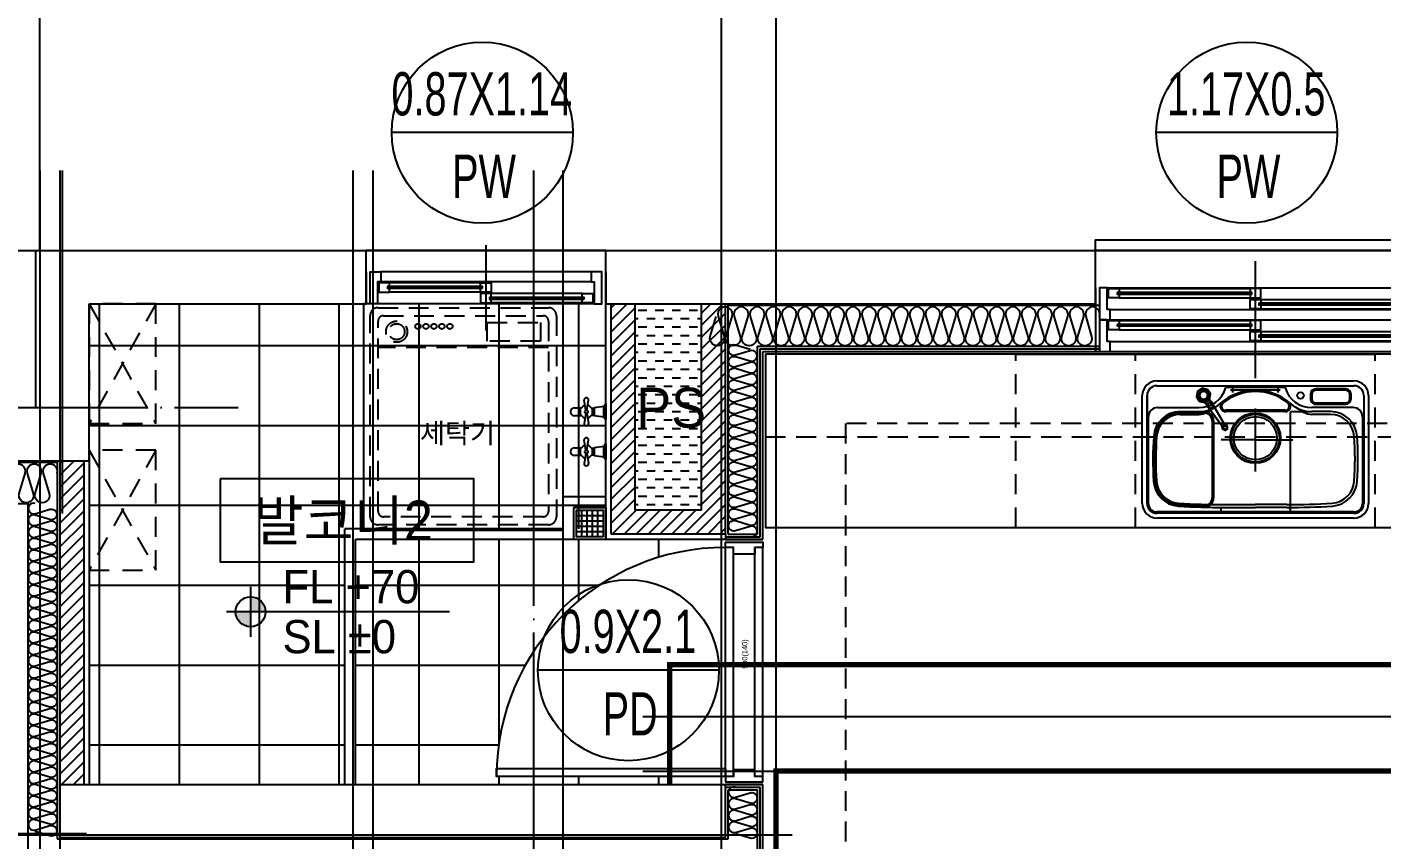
# Model space of a CAD drawing. Header units: millimetres. Extents: x -24416 to 92204, y -190080 to 23760.
# Drawn here: x 56778 to 61866, y -172837 to -169784 of the extents above; entities that cross this region are included whole.
import ezdxf
from ezdxf.enums import TextEntityAlignment as Align

# ---------------------------------------------------------------- set-up
doc = ezdxf.new("R2010")
doc.units = ezdxf.units.MM
doc.header["$LTSCALE"] = 50
for name, pattern in [('-HID', [2.5, 1.5, -1]), ('AUDIT_D_220706163347-0', [0]), ('CEN', [62, 60, -1, 0, -1]), ('HD', [2.5, 1.5, -1]), ('HID', [2.3, 1.5, -0.8]), ('HIDDEN', [9.525, 6.35, -3.175])]:
    doc.linetypes.add(name, pattern=pattern)
doc.layers.get('defpoints').update_dxf_attribs({"color": 139})
for name, color, linetype in [('A-SOL252', 252, 'Continuous'), ('A-레벨', 7, 'AUDIT_D_220706163347-0'), ('A-창호부호', 4, 'Continuous'), ('A_HAT', 8, 'Continuous'), ('CEN_CON', 1, 'CEN'), ('CEN_WALL', 12, 'CEN'), ('CONC', 2, 'Continuous'), ('dan1', 7, 'HID'), ('DOOR', 4, 'Continuous'), ('ELE3_CON', 7, 'Continuous'), ('ELE4', 4, 'Continuous'), ('FIN', 6, 'Continuous'), ('FUR', 4, 'Continuous'), ('FUR_가구', 8, 'HD'), ('FUR_가전', 8, 'HID'), ('INS', 8, 'Continuous'), ('ROM', 7, 'AUDIT_D_220706163347-0'), ('WAL', 3, 'Continuous'), ('WAL_DRY', 7, 'Continuous'), ('WIN', 4, 'Continuous'), ('X - 단위세대$0$ETC', 6, 'Continuous'), ('바닥타일', 8, 'Continuous'), ('수전', 4, 'Continuous'), ('실명', 3, 'AUDIT_D_220706163347-0'), ('실명박스', 7, 'AUDIT_D_220706163347-0'), ('확장', 8, 'HIDDEN')]:
    doc.layers.add(name, color=color, linetype=linetype)
for name, color, linetype, plot in [('AA-XXXX-MC', 153, 'AUDIT_D_220706163347-0', False), ('Defpoint', 135, 'Continuous', False), ('MC', 135, 'Continuous', False), ('X - 단위세대$0$0_임시', 134, 'Continuous', False)]:
    doc.layers.add(name, color=color, linetype=linetype, plot=plot)
doc.styles.add('HAUD01', font='Dotum.ttf')
doc.styles.add('HAUD02', font='Dotum.ttf', dxfattribs={"width": 0.8})
doc.styles.add('맑은 고딕', font='malgun.ttf')

# ---------------------------------------------------------------- blocks, each defined once
blk = doc.blocks.new('A$Ca96da67e')
at = {"layer": 'FUR_가구'}
for p, q in [((250, 450), (0, 0)), ((0, 450), (250, 0))]:
    blk.add_line(p, q, dxfattribs=at)
blk.add_lwpolyline([(250, 0), (0, 0), (0, 450), (250, 450)], close=True, dxfattribs=at)
blk = doc.blocks.new('PD-900(140)')
at = {"layer": 'DOOR'}
for p, q in [((20, 140), (880, 140)), ((20, 110), (880, 110)), ((20, 30), (880, 30)), ((20, 0), (880, 0))]:
    blk.add_line(p, q, dxfattribs=at)
blk.add_lwpolyline([(20, 140), (20, 1000), (50, 1000), (50, 140), (20, 140)], dxfattribs=at)
for points in [[(45, 110), (20, 110), (20, 140), (0, 140), (0, 0), (20, 0), (20, 30), (45, 30)], [(855, 110), (880, 110), (880, 140), (900, 140), (900, 0), (880, 0), (880, 30), (855, 30)]]:
    blk.add_lwpolyline(points, close=True, dxfattribs=at)
blk.add_arc((20, 140), 860, 0, 90, dxfattribs=at)
at = {"layer": 'X - 단위세대$0$0_임시'}
for p, q in [((-10, 0), (-10, 140)), ((910, 0), (910, 140))]:
    blk.add_line(p, q, dxfattribs=at)
at = {"layer": 'X - 단위세대$0$0_임시', "style": 'HAUD02'}
blk.add_text('900(140)', height=20, dxfattribs=at).set_placement((479.3, 65.4), align=Align.MIDDLE)
blk = doc.blocks.new('WIN_이중창_1200')
at = {"layer": 'Defpoint'}
for p, q in [((-15, 240), (-15, 0)), ((1185, 240), (1185, 0))]:
    blk.add_line(p, q, dxfattribs=at)
at = {"layer": 'WIN'}
blk.add_line((585, -100), (585, 340), dxfattribs=at)
at = {"layer": 'WIN', "color": 8}
for p, q in [((1142, 240), (28, 240)), ((1097, 237), (605, 237)), ((1130, 158), (40, 158)), ((565, 196), (73, 196)), ((565, 161), (73, 161)), ((1097, 202), (605, 202)), ((1130, 120), (40, 120)), ((1097, 117), (605, 117)), ((565, 76), (73, 76)), ((1097, 82), (605, 82)), ((1130, 38), (40, 38)), ((1130, 0), (40, 0)), ((565, 41), (73, 41))]:
    blk.add_line(p, q, dxfattribs=at)
at = {"layer": 'WIN'}
for points in [[(40, 158), (28, 158), (28, 240), (0, 240), (0, 120), (40, 120), (40, 158)], [(605, 216.5), (605, 202), (565, 202), (565, 237), (605, 237), (605, 222.5)], [(1104, 222.5), (1104, 216.5), (598, 216.5), (598, 222.5), (1104, 222.5)], [(1097, 216.5), (1097, 202), (1137, 202), (1137, 237), (1097, 237), (1097, 222.5)], [(1130, 158), (1142, 158), (1142, 240), (1170, 240), (1170, 120), (1130, 120), (1130, 158)], [(73, 175.5), (73, 161), (33, 161), (33, 196), (73, 196), (73, 181.5)], [(572, 181.5), (572, 175.5), (66, 175.5), (66, 181.5), (572, 181.5)], [(565, 175.5), (565, 161), (605, 161), (605, 196), (565, 196), (565, 181.5)], [(40, 38), (28, 38), (28, 120), (0, 120), (0, 0), (40, 0), (40, 38)], [(605, 96.5), (605, 82), (565, 82), (565, 117), (605, 117), (605, 102.5)], [(1104, 102.5), (1104, 96.5), (598, 96.5), (598, 102.5), (1104, 102.5)], [(1097, 96.5), (1097, 82), (1137, 82), (1137, 117), (1097, 117), (1097, 102.5)], [(1130, 38), (1142, 38), (1142, 120), (1170, 120), (1170, 0), (1130, 0), (1130, 38)], [(73, 55.5), (73, 41), (33, 41), (33, 76), (73, 76), (73, 61.5)], [(572, 61.5), (572, 55.5), (66, 55.5), (66, 61.5), (572, 61.5)], [(565, 55.5), (565, 41), (605, 41), (605, 76), (565, 76), (565, 61.5)]]:
    blk.add_lwpolyline(points, dxfattribs=at)
blk = doc.blocks.new('WIN_900_단창2')
at = {"layer": 'Defpoint'}
for p, q in [((-15, 120), (-15, 0)), ((885, 120), (885, 0))]:
    blk.add_line(p, q, dxfattribs=at)
at = {"layer": 'WIN'}
blk.add_line((435, 220), (435, -100), dxfattribs=at)
at = {"layer": 'WIN', "color": 8}
for p, q in [((830, 120), (40, 120)), ((830, 82), (40, 82)), ((415, 79), (73, 79)), ((842, 0), (28, 0)), ((415, 44), (73, 44)), ((797, 38), (455, 38)), ((797, 3), (455, 3))]:
    blk.add_line(p, q, dxfattribs=at)
at = {"layer": 'WIN'}
for points in [[(40, 82), (28, 82), (28, 0), (0, 0), (0, 120), (40, 120), (40, 82)], [(830, 82), (842, 82), (842, 0), (870, 0), (870, 120), (830, 120), (830, 82)], [(73, 64.5), (73, 79), (33, 79), (33, 44), (73, 44), (73, 58.5)], [(422, 58.5), (422, 64.5), (66, 64.5), (66, 58.5), (422, 58.5)], [(415, 64.5), (415, 79), (455, 79), (455, 44), (415, 44), (415, 58.5)], [(455, 23.5), (455, 38), (415, 38), (415, 3), (455, 3), (455, 17.5)], [(804, 17.5), (804, 23.5), (448, 23.5), (448, 17.5), (804, 17.5)], [(797, 23.5), (797, 38), (837, 38), (837, 3), (797, 3), (797, 17.5)]]:
    blk.add_lwpolyline(points, dxfattribs=at)
blk = doc.blocks.new('insul1')
blk.add_lwpolyline([(0, 0.25, 1.344031), (0.35, 0.25), (0.2, 0.75, -1.344031), (0.55, 0.75), (0.4, 0.25)], format="xyb")
blk = doc.blocks.new('세탁기-850')
at = {"layer": 'defpoints'}
blk.add_lwpolyline([(0, 0), (-750, 0), (-750, -850), (0, -850)], close=True, dxfattribs=at)
at = {"layer": 'FUR_가전'}
blk.add_line((-55, -165), (-695, -165), dxfattribs=at)
for points in [[(-695, -830, -0.414214), (-725, -800), (-725, -45, -0.414214), (-695, -15), (-55, -15, -0.414214), (-25, -45), (-25, -800, -0.414214), (-55, -830)], [(-695, -780), (-695, -65, -0.414214), (-675, -45), (-75, -45, -0.414214), (-55, -65), (-55, -780, -0.414214), (-75, -800), (-675, -800, -0.414214)]]:
    blk.add_lwpolyline(points, format="xyb", close=True, dxfattribs=at)
blk.add_lwpolyline([(-85, -140), (-285, -140), (-285, -70), (-85, -70)], close=True, dxfattribs=at)
for centre, radius in [((-625.1, -105), 40), ((-625.1, -105), 30), ((-545.1, -85), 10), ((-515.1, -85), 10), ((-485.1, -85), 10), ((-455.1, -85), 10), ((-425.1, -85), 10)]:
    blk.add_circle(centre, radius, dxfattribs=at)
at = {"layer": 'FUR_가전', "style": '맑은 고딕'}
blk.add_text('세탁기', height=75, rotation=0, dxfattribs=at).set_placement((-537.9, -523.5))
blk = doc.blocks.new('수전')
at = {"layer": '수전'}
for p, q in [((0, 0), (58.5, 0, 0)), ((19.7, -49.8), (6.1, -63.4)), ((29.2, -7), (9.3, -7)), ((9.9, -7), (14.9, -42.9)), ((14.9, -42.9), (29.2, -42.9)), ((38.8, -49.8), (19.7, -49.8)), ((49.2, -7), (29.2, -7)), ((29.2, -42.9), (43.6, -42.9)), ((52.3, -63.4), (38.8, -49.8)), ((43.6, -42.9), (48.6, -7)), ((23.4, -71.3), (-14.8, -64.6)), ((23.4, -74.6), (-14.8, -81.3)), ((6.1, -63.4), (6.1, -68.2)), ((6.1, -77.6), (6.1, -82.5)), ((6.1, -82.5), (19.7, -96)), ((14.5, -117.3), (14.5, -90.9)), ((19.7, -96), (38.8, -96)), ((35.1, -71.3), (73.3, -64.6)), ((35.1, -74.6), (73.3, -81.3)), ((38.8, -96), (52.3, -82.5)), ((44, -90.9), (44, -117.3)), ((52.3, -68.2), (52.3, -63.4)), ((52.3, -82.5), (52.3, -77.6))]:
    blk.add_line(p, q, dxfattribs=at)
blk.add_circle((29.2, -72.9), 5.91, dxfattribs=at)
for centre, radius, start, end in [((11.8, 6), 13.2, 207.1852, 259.412), ((46.7, 6), 13.2, 280.588, 332.8148), ((-12.4, -49.9), 28.1, 351.511, 14.308), ((70.8, -49.9), 28.1, 165.692, 188.489), ((-14.8, -72.9), 8.37, 90, 270), ((73.3, -72.9), 8.37, 270, 90), ((29.2, -117.3), 14.7, 180, 0)]:
    blk.add_arc(centre, radius, start, end, dxfattribs=at)
blk = doc.blocks.new('FD')
at = {"layer": '수전'}
for p, q in [((110, -30), (10, -30)), ((110, -50), (10, -50)), ((30, -110), (30, -10)), ((50, -110), (50, -10)), ((70, -110), (70, -10)), ((90, -110), (90, -10)), ((110, -70), (10, -70)), ((110, -90), (10, -90))]:
    blk.add_line(p, q, dxfattribs=at)
for points in [[(0, -120), (120, -120), (120, 0), (0, 0)], [(10, -110), (110, -110), (110, -10), (10, -10)]]:
    blk.add_lwpolyline(points, close=True, dxfattribs=at)
blk = doc.blocks.new('K-sink')
at = {"layer": 'FUR'}
for p, q in [((-370, -105), (370, -105)), ((-370, -123), (370, -123)), ((-208.1, -150.2), (-210.6, -162.4)), ((-208.1, -150.2), (-210.6, -162.4)), ((-197.8, -143.4), (-208.1, -150.2)), ((-197.8, -143.4), (-208.1, -150.2)), ((-185.6, -145.9), (-197.8, -143.4)), ((-185.6, -145.9), (-197.8, -143.4)), ((-178.7, -156.2), (-185.6, -145.9)), ((-178.7, -156.2), (-185.6, -145.9)), ((-108.2, -128), (108.2, -128)), ((339.1, -135.1), (226.6, -135.1)), ((-425, -565), (-425, -160)), ((-407, -160), (-407, -565)), ((-407, -565), (-407, -160)), ((-210.6, -162.4), (-203.8, -172.8)), ((-210.6, -162.4), (-203.8, -172.8)), ((-203.8, -172.8), (-191.6, -175.3)), ((-203.8, -172.8), (-191.6, -175.3)), ((-191.6, -175.3), (-181.2, -168.4)), ((-191.6, -175.3), (-181.2, -168.4)), ((-181.2, -168.4), (-178.7, -156.2)), ((-181.2, -168.4), (-178.7, -156.2)), ((206.6, -155.1), (206.6, -172.4)), ((226.6, -192.4), (339.1, -192.4)), ((359.1, -172.4), (359.1, -155.1)), ((407, -160), (407, -565)), ((425, -160), (425, -565)), ((-402, -565), (-402, -240)), ((-367, -205), (-211.7, -205)), ((-282.3, -220), (-192, -220)), ((-282.3, -220), (-211.7, -220)), ((130, -230), (130, -602)), ((140, -220), (211.7, -220)), ((367, -205), (211.7, -205)), ((282.3, -220), (211.7, -220)), ((402, -240), (402, -565)), ((-157, -255), (-157, -544.5)), ((135.3, -597), (-370, -597)), ((370, -602), (-370, -602)), ((-129.7, -584.6), (-130.3, -592.4)), ((-118, -580), (0, -580)), ((118, -580), (0, -580)), ((129.7, -584.6), (130.3, -592.4)), ((370, -597), (135.3, -597)), ((370, -620), (-370, -620))]:
    blk.add_line(p, q, dxfattribs=at)
at = {"layer": 'FUR', "ltscale": 0.6}
for p, q in [((-217.1, -144.2), (-221.2, -164.5)), ((-199.9, -132.8), (-217.1, -144.2)), ((-179.6, -136.9), (-199.9, -132.8)), ((-168.1, -154.1), (-179.6, -136.9)), ((-221.2, -164.5), (-209.8, -181.7)), ((-209.8, -181.7), (-189.5, -185.9)), ((-191.6, -175.3), (-169.5, -208.6)), ((-189.5, -185.9), (-172.2, -174.4)), ((-172.2, -174.4), (-168.1, -154.1))]:
    blk.add_line(p, q, dxfattribs=at)
at = {"layer": 'FUR', "color": 199}
for p, q in [((-76.6, -140), (-93.4, -140)), ((87.5, -140), (-87.5, -140)), ((-85, -148.4), (-85, -131.6)), ((93.4, -140), (76.6, -140)), ((85, -148.4), (85, -131.6)), ((-282.3, -231), (-211.7, -231)), ((0, -445), (0, -208.5)), ((0, -326.8), (-129.1, -326.8)), ((0, -326.8), (140.9, -326.8))]:
    blk.add_line(p, q, dxfattribs=at)
at = {"layer": 'FUR', "color": 199, "ltscale": 0.5}
for p, q in [((339.1, -140.1), (226.6, -140.1)), ((-122.6, -189.3), (-120.6, -186.7)), ((122.6, -189.3), (120.3, -186.5)), ((211.6, -155.1), (211.6, -172.4)), ((226.6, -187.4), (339.1, -187.4)), ((354.1, -172.4), (354.1, -155.1)), ((-282.3, -226), (-192, -226)), ((110.6, -215), (-110.6, -215)), ((282.3, -231), (211.7, -231)), ((-162, -256), (-162, -543.5)), ((-118, -569), (0, -569)), ((118, -569), (0, -569))]:
    blk.add_line(p, q, dxfattribs=at)
at = {"layer": 'FUR', "ltscale": 0.5}
blk.add_line((110.6, -220), (-110.6, -220), dxfattribs=at)
at = {"layer": 'FUR', "color": 199}
for centre, radius in [((-195.2, -158.9), 21.9), ((-85, -140), 2.5), ((85, -140), 2.5), ((0, -320), 90), ((0, -320), 81)]:
    blk.add_circle(centre, radius, dxfattribs=at)
at = {"layer": 'FUR'}
for centre, radius in [((169.6, -160), 12.2), ((0, -320), 94.5)]:
    blk.add_circle(centre, radius, dxfattribs=at)
for centre, radius, start, end in [((-370, -160), 55, 90, 180), ((-370, -160), 37, 90, 180), ((-211.7, -100), 105, 270, 343.3193), ((0, -340), 200, 90, 131.4096), ((-108.2, -131), 3, 90, 163.3193), ((0, -340), 200, 48.5904, 90), ((108.2, -131), 3, 16.6807, 90), ((211.7, -100), 105, 196.6807, 270), ((226.6, -155.1), 20, 90, 180), ((339.1, -155.1), 20, 360, 90), ((370, -160), 55, 0, 90), ((370, -160), 37, 0, 90), ((-211.7, -100), 120, 270, 311.4096), ((211.7, -100), 120, 228.5904, 270), ((226.6, -172.4), 20, 180, 270), ((339.1, -172.4), 20, 270, 0), ((-367, -240), 35, 90, 180), ((-282.3, -320), 100, 90, 176.1774), ((-192, -255), 35, 0, 90), ((140, -230), 10, 90.025, 180), ((282.3, -320), 100, 3.8226, 90), ((367, -240), 35, 0, 90), ((914.2, -400), 1299.2, 176.1751, 183.5988), ((-915, -400), 1300, 356.4036, 3.8226), ((-282.6, -475.3), 100, 183.5964, 266.1102), ((282.6, -475.3), 100, 273.8898, 356.4036), ((-192, -544.5), 35, 268.6272, 0), ((-370, -565), 55, 180, 270), ((-370, -565), 37, 180, 270), ((-370, -565), 32, 180, 270), ((-140.2, 1619.9), 2200, 266.1102, 270.5776), ((-135.3, -592), 5, 270, 355), ((-124.7, -585.1), 5, 90.4028, 175), ((140.2, 1619.9), 2200, 269.4224, 273.8898), ((140.2, 1619.9), 2200, 269.4224, 269.5972), ((124.7, -585.1), 5, 5, 89.5972), ((138.7, -588.4), 8.66, 181.0559, 263.1777), ((135.3, -592), 5, 185, 270), ((370, -565), 32, 270, 0), ((370, -565), 37, 270, 0), ((370, -565), 55, 270, 0)]:
    blk.add_arc(centre, radius, start, end, dxfattribs=at)
at = {"layer": 'FUR', "color": 199, "ltscale": 0.5}
for centre, radius, start, end in [((0, -340), 195, 90, 128.1858), ((0, -340), 195, 51.926, 90), ((226.6, -155.1), 15, 90, 180), ((339.1, -155.1), 15, 0, 90), ((-112.1, -200.1), 15, 134.2485, 274.3944), ((112.1, -200.1), 15, 265.6056, 45.7515), ((226.6, -172.4), 15, 180, 270), ((339.1, -172.4), 15, 270, 0), ((-282.3, -320), 94, 90, 176.1774), ((-192, -256), 30, 0, 90), ((222.9, -131.6), 100, 228.7744, 263.5192), ((282.3, -320), 89, 3.8226, 90), ((915, -400), 1294, 176.1774, 183.5964), ((-915, -400), 1289, 356.4036, 3.8226), ((-282.6, -475.3), 94, 183.5964, 266.1102), ((282.6, -475.3), 89, 273.8898, 356.4036), ((-192, -543.5), 30, 268.6266, 0), ((-140.2, 1619.9), 2194, 266.1102, 268.6266), ((140.2, 1619.9), 2189, 269.4224, 273.8898)]:
    blk.add_arc(centre, radius, start, end, dxfattribs=at)
at = {"layer": 'FUR', "ltscale": 0.5}
for centre, start, end in [((-112.1, -200.1), 134.2485, 274.3944), ((112.1, -200.1), 265.6056, 45.7515)]:
    blk.add_arc(centre, 20, start, end, dxfattribs=at)
at = {"layer": 'FUR', "color": 199}
for centre, radius, start, end in [((-282.3, -320), 89, 90, 176.1774), ((-222.9, -131.6), 100, 276.4808, 311.2256), ((914.2, -400), 1288.2, 176.1751, 183.5988), ((-282.6, -475.3), 89, 183.5964, 266.1102), ((-140.2, 1619.9), 2189, 266.1102, 270.5776)]:
    blk.add_arc(centre, radius, start, end, dxfattribs=at)
at = {"layer": 'FUR', "ltscale": 0.6}
for points in [[(-221.2, -164.5), (-210.6, -162.4), (-208.1, -150.2), (-217.1, -144.2)], [(-217.1, -144.2), (-199.9, -132.8), (-197.8, -143.4), (-208.1, -150.2)], [(-199.9, -132.8), (-197.8, -143.4), (-185.6, -145.9), (-179.6, -136.9)], [(-179.6, -136.9), (-185.6, -145.9), (-178.7, -156.2), (-168.1, -154.1)], [(-209.8, -181.7), (-203.8, -172.8), (-210.6, -162.4), (-221.2, -164.5)], [(-209.8, -181.7), (-189.5, -185.9), (-191.6, -175.3), (-203.8, -172.8)], [(-184, -194.2), (-189.5, -185.9), (-191.6, -175.3), (-184, -194.2)], [(-191.6, -175.3), (-169.5, -208.6), (-191.6, -175.3)], [(-124.5, -274.7), (-124.5, -274.7), (-184, -194.2)], [(-172.2, -174.4), (-168.1, -154.1), (-178.7, -156.2), (-181.2, -168.4)], [(-172.2, -174.4), (-166.7, -182.8), (-166.7, -182.8), (-181.2, -168.4)], [(-159.1, -201.7), (-181.2, -168.4), (-181.2, -168.4), (-159.1, -201.7)], [(-115.8, -269), (-115.3, -268.8), (-124.9, -275.1), (-124.5, -274.7)], [(-115.1, -273.3), (-115.8, -269), (-124.5, -274.7), (-120.8, -277.1)], [(-124.2, -286.5), (-120.4, -284), (-114.2, -287.1), (-113.9, -291.7)], [(-104.4, -285.4), (-113.9, -291.7), (-114.2, -287.1), (-108.5, -283.3)], [(-105.1, -273.9), (-108.9, -276.4), (-108.5, -283.3), (-104.4, -285.4)]]:
    blk.add_3dface(points, dxfattribs=at)
at = {"layer": 'FUR', "ltscale": 0.6, "invisible_edges": 8}
for points in [[(-191.6, -175.3), (-203.8, -172.8), (-210.6, -162.4), (-208.1, -150.2)], [(-197.8, -143.4), (-185.6, -145.9), (-178.7, -156.2), (-181.2, -168.4)], [(-124.9, -275.1), (-124.5, -274.7), (-124.5, -274.7), (-120.8, -277.1)], [(-120.8, -277.1), (-120.4, -284), (-124.2, -286.5), (-124.9, -275.1)], [(-120.4, -284), (-120.8, -277.1), (-115.1, -273.3), (-108.9, -276.4)], [(-108.9, -276.4), (-108.5, -283.3), (-114.2, -287.1), (-120.4, -284)], [(-108.9, -276.4), (-105.1, -273.9), (-115.3, -268.8), (-115.8, -269)], [(-115.8, -269), (-115.8, -269), (-115.1, -273.3), (-108.9, -276.4)]]:
    blk.add_3dface(points, dxfattribs=at)
at = {"layer": 'FUR', "invisible_edges": 10}
blk.add_3dface([(-208.1, -150.2), (-197.8, -143.4), (-181.2, -168.4), (-191.6, -175.3)], dxfattribs=at)
at = {"layer": 'FUR'}
for points in [[(-189.5, -185.9), (-191.6, -175.3), (-181.2, -168.4), (-172.2, -174.4)], [(-166.7, -182.8), (-181.2, -168.4), (-191.6, -175.3), (-184, -194.2)], [(-181.2, -168.4), (-191.6, -175.3), (-169.5, -208.6), (-159.1, -201.7)], [(-169.5, -208.6), (-159.1, -201.7), (-181.2, -168.4), (-191.6, -175.3)], [(-172.2, -174.4), (-166.7, -182.8), (-184, -194.2), (-189.5, -185.9)], [(-184, -194.2), (-166.7, -182.8), (-115.8, -269), (-124.5, -274.7)], [(-115.8, -269), (-166.7, -182.8), (-184, -194.2), (-124.5, -274.7)], [(-115.8, -269), (-115.8, -269), (-166.7, -182.8)]]:
    blk.add_3dface(points, dxfattribs=at)
blk = doc.blocks.new('싱크')
at = {"layer": 'defpoints'}
for p, q in [((-18.3, 0), (-18.3, 1350)), ((631.7, 0), (631.7, 1350))]:
    blk.add_line(p, q, dxfattribs=at)
at = {"layer": 'defpoints', "linetype": '-HID'}
for p, q in [((631.7, 1350), (-18.3, 1350)), ((631.7, 450), (-18.3, 450)), ((631.7, 0), (-18.3, 0))]:
    blk.add_line(p, q, dxfattribs=at)
at = {"layer": 'FUR_가전', "rotation": 90}
blk.add_blockref('K-sink', (-23.3, 900), dxfattribs=at)
blk = doc.blocks.new('U-131B(확장)', base_point=(284085.3, -109269.8))
at = {"layer": 'A-SOL252'}
h = blk.add_hatch(dxfattribs=at)
h.set_pattern_fill('DASH', color=256, scale=10, style=0)
h.set_pattern_definition([(2e-15, (50, 0), (31.75, 31.75), [31.75, -31.75])])
h.paths.add_polyline_path([(288615.3, -99134.8), (288615.3, -99909.8), (288865.3, -99909.8), (288865.3, -99134.8)])
at = {"layer": 'A_HAT'}
h = blk.add_hatch(dxfattribs=at)
h.set_pattern_fill('ANSI31', color=256, scale=10, style=0)
h.set_pattern_definition([(45, (50, 0), (-22.4506403, 22.4506403), [])])
h.paths.add_polyline_path([(288525.3, -99999.8), (288955.3, -99999.8), (288955.3, -99134.8), (288865.3, -99134.8), (288865.3, -99909.8), (288615.3, -99909.8), (288615.3, -99134.8), (288525.3, -99134.8)])
h = blk.add_hatch(dxfattribs=at)
h.set_pattern_fill('ANSI31', color=256, scale=10, style=0)
h.paths.add_polyline_path([(286545.3, -99724.8), (286455.3, -99724.8), (286455.3, -100939.8), (286545.3, -100939.8)])
at = {"layer": '바닥타일'}
h = blk.add_hatch(dxfattribs=at)
h.set_pattern_fill('_USER', color=256, scale=300, double=1, pattern_type=0)
h.set_pattern_definition([(2e-15, (50, 20), (0, 300), []), (90, (50, 20), (-300, 2e-14), [])])
h.paths.add_polyline_path([(288505.3, -99979.8), (288505.3, -99134.8), (286565.3, -99134.8), (286565.3, -100939.8), (287525.3, -100939.8), (287525.3, -99979.8)])
edge = h.paths.add_edge_path()
edge.add_arc((288955.3, -100909.8), 860, 94.6688, 180)
edge.add_line((288095.3, -100909.8), (288885.3, -100909.8))
edge.add_line((288885.3, -100909.8), (288885.3, -100939.8))
edge.add_line((288885.3, -100939.8), (287565.3, -100939.8))
edge.add_line((287565.3, -100939.8), (287565.3, -100019.8))
edge.add_line((287565.3, -100019.8), (288885.3, -100019.8))
edge.add_line((288885.3, -100019.8), (288885.3, -100052.6))
at = {"layer": 'CEN_CON'}
for p, q in [((286465.3, -99923), (286465.3, -98634.8)), ((288235.3, -109569.8), (288235.3, -98634.8)), ((283785.3, -98934.8), (293675.3, -98934.8)), ((283785.3, -99524.8), (287124.7, -99524.8)), ((286205.3, -101129.8), (289245.3, -101129.8))]:
    blk.add_line(p, q, dxfattribs=at)
at = {"layer": 'CEN_WALL'}
for p, q in [((286380.3, -98634.8), (286380.3, -103889.8)), ((287630.3, -98634.8), (287630.3, -102339.8)), ((288940.3, -101429.8), (288940.3, -98634.8)), ((288645.3, -100684.8), (293045.3, -100684.8)), ((283785.3, -101124.8), (286555.3, -101124.8))]:
    blk.add_line(p, q, dxfattribs=at)
at = {"layer": 'CONC'}
for p, q in [((286365.3, -98934.8), (287605.3, -98934.8)), ((286365.3, -99524.8), (286365.3, -98934.8)), ((287605.3, -99134.8), (287605.3, -98934.8)), ((288505.3, -98934.8), (290345.3, -98934.8)), ((288505.3, -99134.8), (288505.3, -98934.8)), ((290345.3, -99134.8), (290345.3, -98934.8)), ((286565.3, -99724.8), (286565.3, -99134.8)), ((286565.3, -99134.8), (287605.3, -99134.8)), ((288505.3, -99134.8), (290345.3, -99134.8)), ((285915.3, -99524.8), (286365.3, -99524.8)), ((285915.3, -99724.8), (286565.3, -99724.8)), ((286455.3, -100939.8), (288955.3, -100939.8)), ((286455.3, -100939.8), (286455.3, -101139.8)), ((288955.3, -101139.8), (288955.3, -100939.8)), ((286455.3, -101139.8), (288955.3, -101139.8))]:
    blk.add_line(p, q, dxfattribs=at)
at = {"layer": 'dan1'}
blk.add_lwpolyline([(292555.3, -102694.8), (292245.3, -102694.8), (292245.3, -99584.8), (289405.3, -99584.8), (289405.3, -101589.8), (288335.3, -101589.8)], dxfattribs=at)
at = {"layer": 'ELE3_CON'}
for p, q in [((288505.3, -98934.8), (287605.3, -98934.8)), ((291545.3, -98934.8), (290345.3, -98934.8))]:
    blk.add_line(p, q, dxfattribs=at)
at = {"layer": 'ELE4'}
for p, q in [((288345.3, -99979.8), (288345.3, -99859.8)), ((288505.3, -99859.8), (288345.3, -99859.8)), ((288385.3, -100019.8), (288385.3, -99899.8)), ((288505.3, -99899.8), (288385.3, -99899.8)), ((288345.3, -99979.8), (287525.3, -99979.8)), ((287525.3, -100939.8), (287525.3, -99979.8)), ((287565.3, -100939.8), (287565.3, -100019.8)), ((288385.3, -100019.8), (287565.3, -100019.8))]:
    blk.add_line(p, q, dxfattribs=at)
at = {"layer": 'FIN'}
for p, q in [((288505.3, -100019.8), (288505.3, -99134.8)), ((286565.3, -99724.8), (286565.3, -100939.8)), ((288955.3, -100019.8), (288505.3, -100019.8)), ((288955.3, -99999.8), (288955.3, -100019.8))]:
    blk.add_line(p, q, dxfattribs=at)
at = {"layer": 'FUR'}
blk.add_lwpolyline([(289105.3, -99324.8), (289105.3, -99974.8), (291945.3, -99974.8), (291945.3, -101224.8), (290295.3, -101224.8), (290295.3, -101924.8), (292545.3, -101924.8), (292545.3, -99324.8)], close=True, dxfattribs=at)
at = {"layer": 'FUR', "linetype": 'HID'}
blk.add_lwpolyline([(289105.3, -99634.8), (292235.3, -99634.8), (292235.3, -101924.8)], dxfattribs=at)
at = {"layer": 'INS'}
for p, q in [((288965.3, -99139.8), (290360.3, -99139.8)), ((288965.3, -99999.8), (288965.3, -99139.8)), ((289075.3, -99294.8), (290360.3, -99294.8)), ((289075.3, -99999.8), (289075.3, -99294.8)), ((285900.3, -99729.8), (286445.3, -99729.8)), ((286445.3, -99729.8), (286445.3, -101144.8)), ((285900.3, -99884.8), (286335.3, -99884.8)), ((286335.3, -99884.8), (286335.3, -101299.8)), ((288965.3, -99999.8), (289075.3, -99999.8)), ((288965.3, -101144.8), (288965.3, -100959.8)), ((288965.3, -100959.8), (289075.3, -100959.8)), ((289075.3, -101299.8), (289075.3, -100959.8)), ((286445.3, -101144.8), (288965.3, -101144.8))]:
    blk.add_line(p, q, dxfattribs=at)
at = {"layer": 'MC'}
for p, q in [((286455.3, -98634.8), (286455.3, -103889.8)), ((287555.3, -98634.8), (287555.3, -102339.8)), ((288345.3, -109569.8), (288345.3, -98634.8)), ((289145.3, -101429.8), (289145.3, -98634.8)), ((288645.3, -100889.8), (293045.3, -100889.8))]:
    blk.add_line(p, q, dxfattribs=at)
at = {"layer": 'WAL'}
for p, q in [((288525.3, -99999.8), (288525.3, -99134.8)), ((288615.3, -99909.8), (288615.3, -99134.8)), ((288865.3, -99909.8), (288865.3, -99134.8)), ((288955.3, -99999.8), (288955.3, -99134.8)), ((286455.3, -99724.8), (286455.3, -100939.8)), ((286545.3, -99724.8), (286545.3, -100939.8)), ((288865.3, -99909.8), (288615.3, -99909.8)), ((288955.3, -99999.8), (288525.3, -99999.8))]:
    blk.add_line(p, q, dxfattribs=at)
at = {"layer": 'WAL_DRY'}
for p, q in [((289085.3, -100009.8), (289085.3, -99304.8)), ((289085.3, -99304.8), (290360.3, -99304.8)), ((289095.3, -99314.8), (290360.3, -99314.8)), ((289095.3, -100019.8), (289095.3, -99314.8)), ((288955.3, -100009.8), (289085.3, -100009.8)), ((288955.3, -100019.8), (289095.3, -100019.8)), ((288955.3, -100939.8), (289095.3, -100939.8)), ((289095.3, -101319.8), (289095.3, -100939.8)), ((288955.3, -100949.8), (289085.3, -100949.8)), ((289085.3, -101309.8), (289085.3, -100949.8))]:
    blk.add_line(p, q, dxfattribs=at)
at = {"layer": 'X - 단위세대$0$ETC'}
blk.add_lwpolyline([(290345.3, -98934.8), (290345.3, -98894.8), (291545.3, -98894.8), (291545.3, -98934.8), (290345.3, -98934.8)], dxfattribs=at)
at = {"layer": '확장', "ltscale": 0.5, "const_width": 20, "flags": 128}
for points in [[(288745.3, -100939.8), (288745.3, -100489.8), (292555.3, -100489.8)], [(289095.3, -101329.8), (289145.3, -101329.8), (289145.3, -100889.8), (292555.3, -100889.8)]]:
    blk.add_lwpolyline(points, dxfattribs=at)
blk.add_blockref('WIN_900_단창2', (287620.3, -99134.8))
at = {"layer": 'DOOR', "rotation": 90}
blk.add_blockref('PD-900(140)', (289095.3, -100929.8), dxfattribs=at)
at = {"layer": 'FUR', "rotation": 270}
blk.add_blockref('싱크', (290045.3, -99343), dxfattribs=at)
at = {"layer": 'FUR_가구', "xscale": -1}
for p in [(286815.3, -99584.8), (286815.3, -100134.8)]:
    blk.add_blockref('A$Ca96da67e', p, dxfattribs=at)
at = {"layer": 'FUR_가전'}
blk.add_blockref('세탁기-850', (288345.3, -99134.8), dxfattribs=at)
at = {"layer": 'INS', "row_count": 1}
for p, xscale, yscale, zscale, rotation, column_count, row_spacing, column_spacing in [((290360.3, -99144.8), 150, 150, 150, 180, 24, 0, 60), ((289075.3, -100009.8), 110.0000000000001, 110.0000000000001, 110.0000000000001, 90, 16, -1.577721810442024e-30, 44.00000000000004), ((286445.3, -99734.8), 150, 150, 150, 180, 9, 0, 60), ((286335.3, -99884.8), 110, 110, 110, 270, 28, 0, 44), ((288965.3, -100949.8), 110, 110, 110, 270, 4, 0, 44)]:
    blk.add_blockref('insul1', p, dxfattribs=dict(at, xscale=xscale, yscale=yscale, zscale=zscale, rotation=rotation, column_count=column_count, row_spacing=row_spacing, column_spacing=column_spacing))
at = {"layer": 'WIN', "xscale": -1}
blk.add_blockref('WIN_이중창_1200', (291530.3, -99314.8), dxfattribs=at)
at = {"layer": '수전', "rotation": 270}
for p in [(288505.3, -99511.3, 0), (288505.3, -99661.3, 0)]:
    blk.add_blockref('수전', p, dxfattribs=at)
at = {"layer": '수전', "xscale": -1}
blk.add_blockref('FD', (288505.3, -99899.8), dxfattribs=at)
blk = doc.blocks.new('A$C4D377245')
at = {"layer": 'A-창호부호'}
blk.add_line((675.4, 345), (14.6, 345), dxfattribs=at)
blk.add_circle((345, 345), 330.4, dxfattribs=at)
blk = doc.blocks.new('A$Cb33ca4a3')
at = {"layer": 'A-레벨'}
h = blk.add_hatch(color=256, dxfattribs=at)
h.paths.add_polyline_path([(57617.1, -195796.2), (57617.1, -195739.9), (57560.8, -195739.9, 0.414214)])
h.paths.add_polyline_path([(57617.1, -195683.7), (57617.1, -195739.9), (57673.3, -195739.9, 0.414214)])
for p, q in [((57617.1, -195646.2), (57617.1, -195833.7)), ((58364.2, -195739.9), (57527.1, -195739.9))]:
    blk.add_line(p, q, dxfattribs=at)
blk.add_circle((57617.1, -195739.9), 56.2, dxfattribs=at)
at = {"layer": 'A-레벨', "color": 4, "style": 'HAUD01'}
for s, p in [('FL +70', (57737.1, -195708)), ('SL %%P0', (57737.1, -195895.7))]:
    blk.add_text(s, height=125, dxfattribs=at).set_placement(p)

msp = doc.modelspace()

# ---------------------------------------------------------------- linework, layer by layer
at = {"layer": 'AA-XXXX-MC'}
msp.add_line((59590.8, -170623), (59590.8, -168533), dxfattribs=at)
at = {"layer": 'CEN_CON'}
for p, q in [((56825.8, -170623), (56825.8, -168533)), ((59385.8, -170623), (59385.8, -168533))]:
    msp.add_line(p, q, dxfattribs=at)
at = {"layer": '실명박스'}
msp.add_lwpolyline([(57503.2, -171480.3), (57503.2, -171792.8), (58455.7, -171792.8), (58455.7, -171480.3)], close=True, dxfattribs=at)

# ---------------------------------------------------------------- block references
msp.add_blockref('U-131B(확장)', (54530.8, -180958))
at = {"layer": 'A-창호부호'}
msp.add_blockref('A$Cb33ca4a3', (0, 23760), dxfattribs=at)
at = {"layer": 'A-창호부호', "xscale": 1.028985507291509, "yscale": 1.028985507291509, "zscale": 1.028985507291509}
for p in [(58132.4, -170535.6), (61003.2, -170535.6), (58681, -172554.5)]:
    msp.add_blockref('A$C4D377245', p, dxfattribs=at)

# ---------------------------------------------------------------- texts
at = {"layer": 'A-창호부호', "color": 6, "style": 'HAUD01', "width": 0.7}
for s, p in [('0.87X1.14', (58485.3, -170034.6)), ('1.17X0.5', (61356.2, -170034.6)), ('PW', (58493.9, -170344.2)), ('PW', (61364.8, -170344.2)), ('0.9X2.1', (59034, -172053.4)), ('PD', (59042.6, -172363.1))]:
    msp.add_text(s, height=162.5, dxfattribs=at).set_placement(p, align=Align.MIDDLE)
at = {"layer": 'ROM', "color": 3, "style": 'HAUD01'}
msp.add_text('PS', height=150, dxfattribs=at).set_placement((59196.6, -171213.4), align=Align.MIDDLE)
at = {"layer": '실명', "style": 'HAUD01'}
msp.add_text('발코니2', height=150, dxfattribs=at).set_placement((57964.8, -171635.5), align=Align.MIDDLE)

doc.saveas('drawing.dxf')
